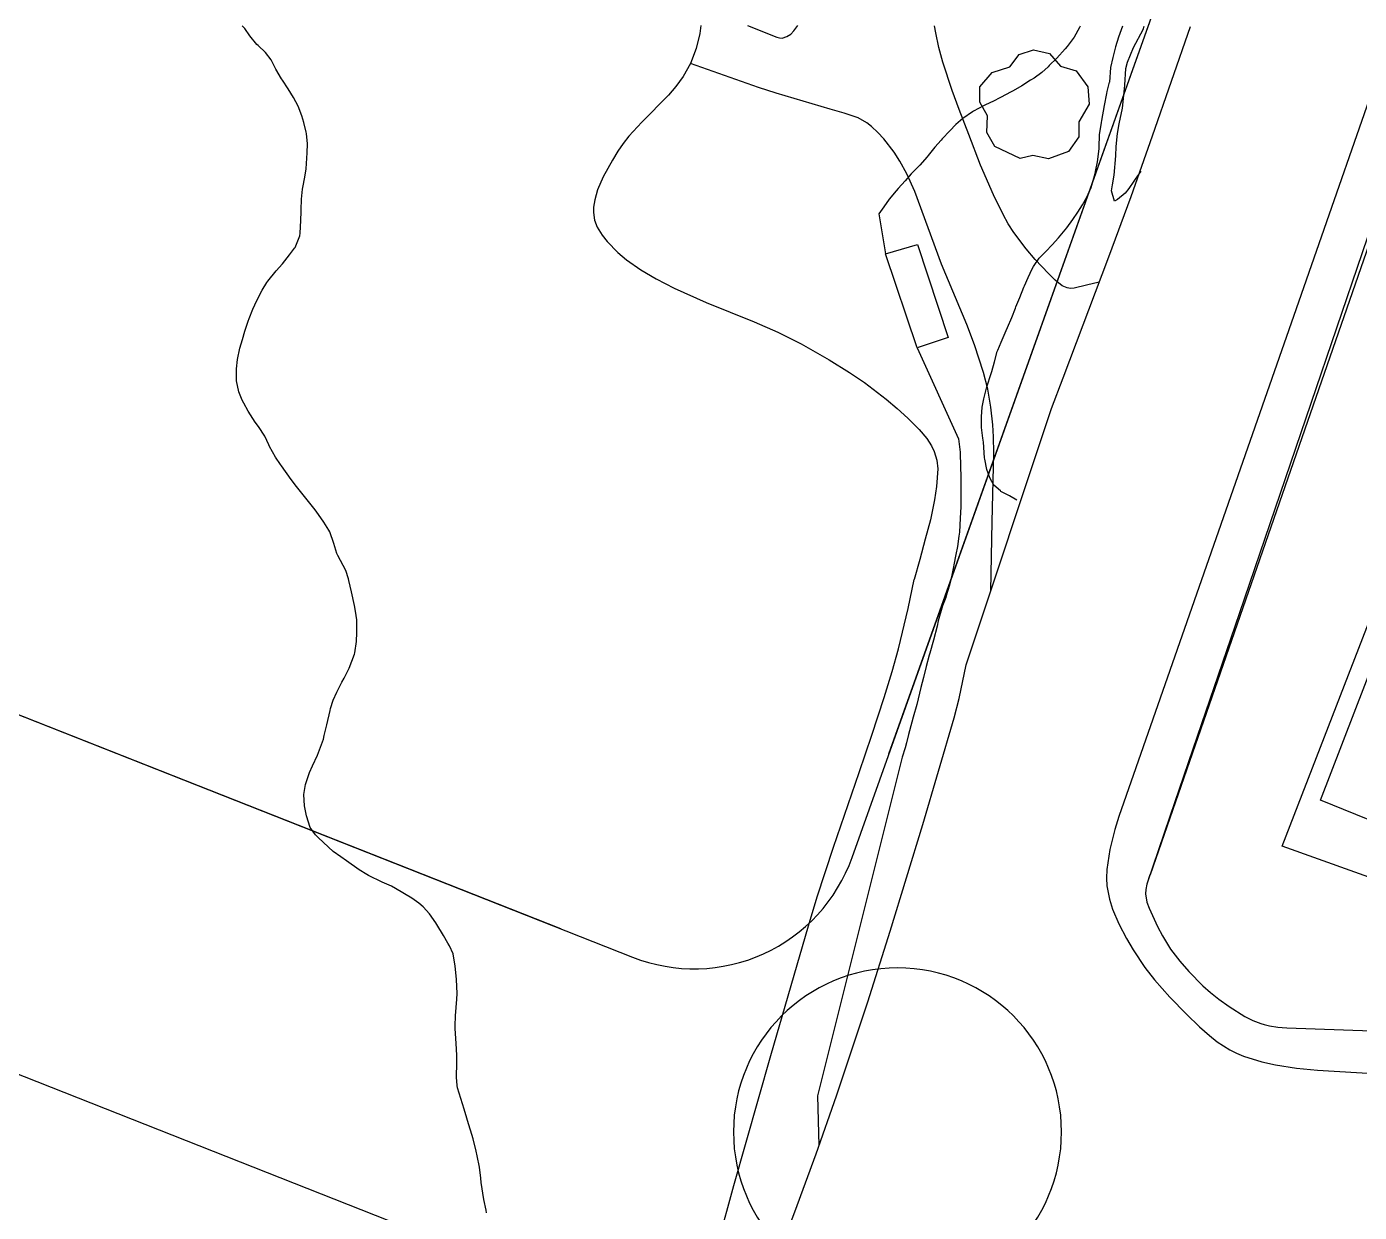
# Model space of a CAD drawing. Extents: x 483350 to 484165, y 4631134 to 4631561.
# Drawn here: x 483863.52 to 483911.22, y 4631455.07 to 4631497.51 of the extents above; entities that cross this region are included whole.
import ezdxf

# ---------------------------------------------------------------- set-up
doc = ezdxf.new("R2010")
doc.units = 0
doc.header["$MEASUREMENT"] = 0
doc.layers.add('1000_corbes', color=35, linetype='Continuous', plot=False)
doc.layers.add('_arees', color=31, linetype='Continuous', plot=False)
doc.layers.add('_POUM POLIGON', color=5, linetype='Continuous', lineweight=30)
for name, color, linetype in [('camins', 252, 'Continuous'), ('edificació', 252, 'Continuous'), ('illes', 252, 'Continuous'), ('parcel.les', 252, 'Continuous'), ('voreres', 252, 'Continuous')]:
    doc.layers.add(name, color=color, linetype=linetype)
doc.layers.add('vegetació_arbres', color=7, linetype='Continuous', true_color=0x8bb078)

msp = doc.modelspace()

# ---------------------------------------------------------------- linework, layer by layer
at = {"layer": '1000_corbes', "flags": 128}
for points in [[(483874.339, 4631479.488), (483874.154, 4631479.773), (483873.88, 4631480.171), (483873.801, 4631480.274), (483873.465, 4631480.7), (483873.23, 4631480.995), (483873.182, 4631481.055), (483872.986, 4631481.304), (483872.643, 4631481.793), (483872.608, 4631481.843), (483872.429, 4631482.099), (483872.216, 4631482.484), (483872.191, 4631482.542), (483872.047, 4631482.855), (483871.815, 4631483.198), (483871.696, 4631483.359), (483871.448, 4631483.747), (483871.298, 4631484.035), (483871.24, 4631484.149), (483871.111, 4631484.445), (483871.031, 4631484.835), (483871.031, 4631484.889), (483871.039, 4631485.269), (483871.072, 4631485.6), (483871.155, 4631486.01), (483871.247, 4631486.315), (483871.336, 4631486.611), (483871.449, 4631486.973), (483871.483, 4631487.065), (483871.619, 4631487.401), (483871.766, 4631487.717), (483871.946, 4631488.075), (483872.118, 4631488.361), (483872.151, 4631488.407), (483872.452, 4631488.771), (483872.678, 4631489.025), (483872.925, 4631489.341), (483873.11, 4631489.58), (483873.136, 4631489.614), (483873.304, 4631490.031), (483873.307, 4631490.125), (483873.333, 4631490.575), (483873.345, 4631490.896), (483873.346, 4631490.956), (483873.354, 4631491.339), (483873.396, 4631491.697), (483873.407, 4631491.751), (483873.478, 4631492.126), (483873.521, 4631492.421), (483873.555, 4631492.8), (483873.56, 4631492.991), (483873.573, 4631493.319), (483873.534, 4631493.685), (483873.522, 4631493.734), (483873.438, 4631494.081), (483873.377, 4631494.322), (483873.237, 4631494.671), (483873.075, 4631494.981), (483872.881, 4631495.291), (483872.678, 4631495.598), (483872.645, 4631495.645), (483872.443, 4631495.992), (483872.301, 4631496.279), (483872.274, 4631496.324), (483872.075, 4631496.584), (483871.807, 4631496.834), (483871.759, 4631496.876), (483871.514, 4631497.184), (483871.329, 4631497.447), (483871.242, 4631497.545)], [(483874.339, 4631479.488), (483874.154, 4631479.773), (483873.88, 4631480.171), (483873.801, 4631480.274), (483873.465, 4631480.7), (483873.23, 4631480.995), (483873.182, 4631481.055), (483872.986, 4631481.304), (483872.643, 4631481.793), (483872.608, 4631481.843), (483872.429, 4631482.099), (483872.216, 4631482.484), (483872.191, 4631482.542), (483872.047, 4631482.855), (483871.815, 4631483.198), (483871.696, 4631483.359), (483871.448, 4631483.747), (483871.298, 4631484.035), (483871.24, 4631484.149), (483871.111, 4631484.445), (483871.031, 4631484.835), (483871.031, 4631484.889), (483871.039, 4631485.269), (483871.072, 4631485.6), (483871.155, 4631486.01), (483871.247, 4631486.315), (483871.336, 4631486.611), (483871.449, 4631486.973), (483871.483, 4631487.065), (483871.619, 4631487.401), (483871.766, 4631487.717), (483871.946, 4631488.075), (483872.118, 4631488.361), (483872.151, 4631488.407), (483872.452, 4631488.771), (483872.678, 4631489.025), (483872.925, 4631489.341), (483873.11, 4631489.58), (483873.136, 4631489.614), (483873.304, 4631490.031), (483873.307, 4631490.125), (483873.333, 4631490.575), (483873.345, 4631490.896), (483873.346, 4631490.956), (483873.354, 4631491.339), (483873.396, 4631491.697), (483873.407, 4631491.751), (483873.478, 4631492.126), (483873.521, 4631492.421), (483873.555, 4631492.8), (483873.56, 4631492.991), (483873.573, 4631493.319), (483873.534, 4631493.685), (483873.522, 4631493.734), (483873.438, 4631494.081), (483873.377, 4631494.322), (483873.237, 4631494.671), (483873.075, 4631494.981), (483872.881, 4631495.291), (483872.678, 4631495.598), (483872.645, 4631495.645), (483872.443, 4631495.992), (483872.301, 4631496.279), (483872.274, 4631496.324), (483872.075, 4631496.584), (483871.807, 4631496.834), (483871.759, 4631496.876), (483871.514, 4631497.184), (483871.329, 4631497.447), (483871.242, 4631497.545)], [(483901.227, 4631497.53), (483901.204, 4631497.48), (483901.012, 4631497.136), (483900.765, 4631496.802), (483900.689, 4631496.714), (483900.389, 4631496.384), (483900.118, 4631496.119), (483900.08, 4631496.08), (483899.855, 4631495.869), (483899.578, 4631495.669), (483899.454, 4631495.592), (483899.147, 4631495.4), (483898.83, 4631495.22), (483898.742, 4631495.168), (483898.404, 4631494.984), (483898.085, 4631494.827), (483898.043, 4631494.807), (483897.768, 4631494.677), (483897.416, 4631494.491), (483897.376, 4631494.467), (483897.028, 4631494.227), (483896.78, 4631494.014), (483896.561, 4631493.789), (483896.294, 4631493.493), (483896.257, 4631493.451), (483896.032, 4631493.199), (483895.786, 4631492.896), (483895.749, 4631492.851), (483895.487, 4631492.554), (483895.221, 4631492.282), (483895.185, 4631492.242), (483894.961, 4631492), (483894.711, 4631491.716), (483894.644, 4631491.642), (483894.391, 4631491.34), (483894.208, 4631491.068), (483894.027, 4631490.814), (483894.268, 4631489.382)], [(483901.227, 4631497.53), (483901.204, 4631497.48), (483901.012, 4631497.136), (483900.765, 4631496.802), (483900.689, 4631496.714), (483900.389, 4631496.384), (483900.118, 4631496.119), (483900.08, 4631496.08), (483899.855, 4631495.869), (483899.578, 4631495.669), (483899.454, 4631495.592), (483899.147, 4631495.4), (483898.83, 4631495.22), (483898.742, 4631495.168), (483898.404, 4631494.984), (483898.085, 4631494.827), (483898.043, 4631494.807), (483897.768, 4631494.677), (483897.416, 4631494.491), (483897.376, 4631494.467), (483897.028, 4631494.227), (483896.78, 4631494.014), (483896.561, 4631493.789), (483896.294, 4631493.493), (483896.257, 4631493.451), (483896.032, 4631493.199), (483895.786, 4631492.896), (483895.749, 4631492.851), (483895.487, 4631492.554), (483895.221, 4631492.282), (483895.185, 4631492.242), (483894.961, 4631492), (483894.711, 4631491.716), (483894.644, 4631491.642), (483894.391, 4631491.34), (483894.208, 4631491.068), (483894.027, 4631490.814), (483894.268, 4631489.382)], [(483902.739, 4631497.526), (483902.603, 4631497.137), (483902.497, 4631496.791), (483902.403, 4631496.412), (483902.318, 4631496.048), (483902.277, 4631495.522)], [(483902.739, 4631497.526), (483902.603, 4631497.137), (483902.497, 4631496.791), (483902.403, 4631496.412), (483902.318, 4631496.048), (483902.277, 4631495.522)], [(483903.406, 4631492.337), (483903.195, 4631492.049), (483903.153, 4631491.984), (483902.968, 4631491.72), (483902.844, 4631491.552), (483902.561, 4631491.327), (483902.462, 4631491.265), (483902.355, 4631491.636), (483902.389, 4631491.854), (483902.45, 4631492.197), (483902.507, 4631492.894), (483902.515, 4631493.225), (483902.568, 4631493.69), (483902.626, 4631494.035), (483902.741, 4631494.599), (483902.79, 4631495.061), (483902.834, 4631495.42), (483902.868, 4631496.019), (483902.918, 4631496.243), (483903.14, 4631496.77), (483903.483, 4631497.408), (483903.526, 4631497.525)], [(483903.406, 4631492.337), (483903.195, 4631492.049), (483903.153, 4631491.984), (483902.968, 4631491.72), (483902.844, 4631491.552), (483902.561, 4631491.327), (483902.462, 4631491.265), (483902.355, 4631491.636), (483902.389, 4631491.854), (483902.45, 4631492.197), (483902.507, 4631492.894), (483902.515, 4631493.225), (483902.568, 4631493.69), (483902.626, 4631494.035), (483902.741, 4631494.599), (483902.79, 4631495.061), (483902.834, 4631495.42), (483902.868, 4631496.019), (483902.918, 4631496.243), (483903.14, 4631496.77), (483903.483, 4631497.408), (483903.526, 4631497.525)], [(483898.965, 4631480.567), (483898.697, 4631480.714), (483898.395, 4631480.878), (483898.375, 4631480.894), (483898.137, 4631481.103), (483897.999, 4631481.364), (483897.892, 4631481.665), (483897.813, 4631482.037), (483897.809, 4631482.077), (483897.766, 4631482.642), (483897.745, 4631482.78), (483897.693, 4631483.165), (483897.693, 4631483.505), (483897.693, 4631483.553), (483897.726, 4631483.892), (483897.787, 4631484.193), (483897.797, 4631484.243), (483897.895, 4631484.618), (483898.048, 4631485.101), (483898.069, 4631485.166), (483898.16, 4631485.512), (483898.263, 4631485.882), (483898.282, 4631485.932), (483898.401, 4631486.223), (483898.579, 4631486.639), (483898.629, 4631486.748), (483898.778, 4631487.105), (483898.914, 4631487.441), (483898.933, 4631487.489), (483899.07, 4631487.82), (483899.215, 4631488.187), (483899.237, 4631488.242), (483899.365, 4631488.537), (483899.508, 4631488.849), (483899.554, 4631488.932), (483899.768, 4631489.229), (483899.997, 4631489.469), (483900.23, 4631489.703), (483900.456, 4631489.955), (483900.758, 4631490.317), (483900.968, 4631490.61), (483901.148, 4631490.876), (483901.308, 4631491.134), (483901.463, 4631491.414), (483901.618, 4631491.756), (483901.767, 4631492.259), (483901.783, 4631492.328), (483901.854, 4631492.673), (483901.906, 4631493.138), (483901.906, 4631493.2), (483901.917, 4631493.637), (483901.994, 4631494.078), (483902.009, 4631494.151), (483902.098, 4631494.693), (483902.182, 4631495.126), (483902.195, 4631495.189), (483902.277, 4631495.522)], [(483898.965, 4631480.567), (483898.697, 4631480.714), (483898.395, 4631480.878), (483898.375, 4631480.894), (483898.137, 4631481.103), (483897.999, 4631481.364), (483897.892, 4631481.665), (483897.813, 4631482.037), (483897.809, 4631482.077), (483897.766, 4631482.642), (483897.745, 4631482.78), (483897.693, 4631483.165), (483897.693, 4631483.505), (483897.693, 4631483.553), (483897.726, 4631483.892), (483897.787, 4631484.193), (483897.797, 4631484.243), (483897.895, 4631484.618), (483898.048, 4631485.101), (483898.069, 4631485.166), (483898.16, 4631485.512), (483898.263, 4631485.882), (483898.282, 4631485.932), (483898.401, 4631486.223), (483898.579, 4631486.639), (483898.629, 4631486.748), (483898.778, 4631487.105), (483898.914, 4631487.441), (483898.933, 4631487.489), (483899.07, 4631487.82), (483899.215, 4631488.187), (483899.237, 4631488.242), (483899.365, 4631488.537), (483899.508, 4631488.849), (483899.554, 4631488.932), (483899.768, 4631489.229), (483899.997, 4631489.469), (483900.23, 4631489.703), (483900.456, 4631489.955), (483900.758, 4631490.317), (483900.968, 4631490.61), (483901.148, 4631490.876), (483901.308, 4631491.134), (483901.463, 4631491.414), (483901.618, 4631491.756), (483901.767, 4631492.259), (483901.783, 4631492.328), (483901.854, 4631492.673), (483901.906, 4631493.138), (483901.906, 4631493.2), (483901.917, 4631493.637), (483901.994, 4631494.078), (483902.009, 4631494.151), (483902.098, 4631494.693), (483902.182, 4631495.126), (483902.195, 4631495.189), (483902.277, 4631495.522)], [(483895.392, 4631486.013), (483896.879, 4631482.754), (483896.929, 4631482.286), (483896.932, 4631482.227), (483896.957, 4631481.37), (483896.962, 4631480.326), (483896.932, 4631479.92), (483896.906, 4631479.421), (483896.89, 4631479.275), (483896.839, 4631478.911), (483896.781, 4631478.616), (483896.709, 4631478.253), (483896.693, 4631478.178), (483896.633, 4631477.875), (483896.549, 4631477.522), (483896.436, 4631477.139), (483896.417, 4631477.079), (483896.307, 4631476.777), (483896.151, 4631476.242), (483896.112, 4631476.05), (483895.983, 4631475.556), (483895.847, 4631475.092), (483895.823, 4631475.011), (483895.716, 4631474.612), (483895.618, 4631474.222), (483895.532, 4631473.863), (483895.48, 4631473.654), (483895.379, 4631473.245), (483895.255, 4631472.797), (483895.206, 4631472.62), (483895.09, 4631472.178), (483895.013, 4631471.876), (483894.963, 4631471.701), (483894.857, 4631471.368), (483891.83, 4631459.24), (483891.882, 4631457.461)], [(483895.392, 4631486.013), (483896.879, 4631482.754), (483896.929, 4631482.286), (483896.932, 4631482.227), (483896.957, 4631481.37), (483896.962, 4631480.326), (483896.932, 4631479.92), (483896.906, 4631479.421), (483896.89, 4631479.275), (483896.839, 4631478.911), (483896.781, 4631478.616), (483896.709, 4631478.253), (483896.693, 4631478.178), (483896.633, 4631477.875), (483896.549, 4631477.522), (483896.436, 4631477.139), (483896.417, 4631477.079), (483896.307, 4631476.777), (483896.151, 4631476.242), (483896.112, 4631476.05), (483895.983, 4631475.556), (483895.847, 4631475.092), (483895.823, 4631475.011), (483895.716, 4631474.612), (483895.618, 4631474.222), (483895.532, 4631473.863), (483895.48, 4631473.654), (483895.379, 4631473.245), (483895.255, 4631472.797), (483895.206, 4631472.62), (483895.09, 4631472.178), (483895.013, 4631471.876), (483894.963, 4631471.701), (483894.857, 4631471.368), (483891.83, 4631459.24), (483891.882, 4631457.461)], [(483879.984, 4631455.061), (483879.966, 4631455.149), (483879.887, 4631455.527), (483879.785, 4631456.141), (483879.778, 4631456.293), (483879.726, 4631456.69), (483879.648, 4631457.097), (483879.606, 4631457.263), (483879.5, 4631457.703), (483879.301, 4631458.364), (483879.277, 4631458.445), (483879.178, 4631458.766), (483878.946, 4631459.531), (483878.929, 4631459.614), (483878.911, 4631459.916), (483878.922, 4631460.428), (483878.919, 4631460.699), (483878.897, 4631461.115), (483878.861, 4631461.656), (483878.86, 4631461.743), (483878.867, 4631462.106), (483878.922, 4631462.699), (483878.935, 4631462.911), (483878.913, 4631463.407), (483878.856, 4631463.897), (483878.849, 4631463.96), (483878.785, 4631464.322), (483878.656, 4631464.607), (483878.597, 4631464.711), (483878.44, 4631464.982), (483878.208, 4631465.379), (483878.171, 4631465.434), (483877.946, 4631465.755), (483877.719, 4631466.008), (483877.559, 4631466.141), (483877.309, 4631466.315), (483876.73, 4631466.667), (483876.586, 4631466.746), (483876.248, 4631466.897), (483875.76, 4631467.129), (483875.693, 4631467.168), (483875.429, 4631467.338), (483874.976, 4631467.66), (483874.773, 4631467.796), (483874.492, 4631467.993), (483873.963, 4631468.478), (483873.859, 4631468.59), (483873.671, 4631468.85), (483873.535, 4631469.264), (483873.464, 4631469.624), (483873.447, 4631470.032), (483873.502, 4631470.384), (483873.646, 4631470.816), (483873.75, 4631471.059), (483873.927, 4631471.441), (483874.142, 4631472.012), (483874.173, 4631472.14), (483874.262, 4631472.525), (483874.383, 4631473.03), (483874.403, 4631473.106), (483874.498, 4631473.403), (483874.621, 4631473.695), (483874.805, 4631474.055), (483874.887, 4631474.196), (483875.069, 4631474.557), (483875.253, 4631475.051), (483875.268, 4631475.101), (483875.328, 4631475.5), (483875.34, 4631475.823), (483875.344, 4631475.957), (483875.336, 4631476.276), (483875.288, 4631476.594), (483875.252, 4631476.796), (483875.146, 4631477.279), (483875.055, 4631477.686), (483875.042, 4631477.752), (483874.942, 4631478.041), (483874.658, 4631478.584), (483874.626, 4631478.656), (483874.515, 4631479.017), (483874.372, 4631479.429), (483874.339, 4631479.488)], [(483879.984, 4631455.061), (483879.966, 4631455.149), (483879.887, 4631455.527), (483879.785, 4631456.141), (483879.778, 4631456.293), (483879.726, 4631456.69), (483879.648, 4631457.097), (483879.606, 4631457.263), (483879.5, 4631457.703), (483879.301, 4631458.364), (483879.277, 4631458.445), (483879.178, 4631458.766), (483878.946, 4631459.531), (483878.929, 4631459.614), (483878.911, 4631459.916), (483878.922, 4631460.428), (483878.919, 4631460.699), (483878.897, 4631461.115), (483878.861, 4631461.656), (483878.86, 4631461.743), (483878.867, 4631462.106), (483878.922, 4631462.699), (483878.935, 4631462.911), (483878.913, 4631463.407), (483878.856, 4631463.897), (483878.849, 4631463.96), (483878.785, 4631464.322), (483878.656, 4631464.607), (483878.597, 4631464.711), (483878.44, 4631464.982), (483878.208, 4631465.379), (483878.171, 4631465.434), (483877.946, 4631465.755), (483877.719, 4631466.008), (483877.559, 4631466.141), (483877.309, 4631466.315), (483876.73, 4631466.667), (483876.586, 4631466.746), (483876.248, 4631466.897), (483875.76, 4631467.129), (483875.693, 4631467.168), (483875.429, 4631467.338), (483874.976, 4631467.66), (483874.773, 4631467.796), (483874.492, 4631467.993), (483873.963, 4631468.478), (483873.859, 4631468.59), (483873.671, 4631468.85), (483873.535, 4631469.264), (483873.464, 4631469.624), (483873.447, 4631470.032), (483873.502, 4631470.384), (483873.646, 4631470.816), (483873.75, 4631471.059), (483873.927, 4631471.441), (483874.142, 4631472.012), (483874.173, 4631472.14), (483874.262, 4631472.525), (483874.383, 4631473.03), (483874.403, 4631473.106), (483874.498, 4631473.403), (483874.621, 4631473.695), (483874.805, 4631474.055), (483874.887, 4631474.196), (483875.069, 4631474.557), (483875.253, 4631475.051), (483875.268, 4631475.101), (483875.328, 4631475.5), (483875.34, 4631475.823), (483875.344, 4631475.957), (483875.336, 4631476.276), (483875.288, 4631476.594), (483875.252, 4631476.796), (483875.146, 4631477.279), (483875.055, 4631477.686), (483875.042, 4631477.752), (483874.942, 4631478.041), (483874.658, 4631478.584), (483874.626, 4631478.656), (483874.515, 4631479.017), (483874.372, 4631479.429), (483874.339, 4631479.488)]]:
    msp.add_lwpolyline(points, dxfattribs=at)
at = {"layer": '_arees'}
msp.add_lwpolyline([(483894.692, 4631463.821, 1), (483894.692, 4631452.079, 1)], format="xyb", close=True, dxfattribs=at)
at = {"layer": '_POUM POLIGON'}
for p, q in [((483931.499, 4631547.18), (483903.731, 4631467.148)), ((483882.64, 4631465.221), (483828.312, 4631486.672)), ((483882.808, 4631452.279), (483823.914, 4631475.532))]:
    msp.add_line(p, q, dxfattribs=at)
at = {"layer": '_POUM POLIGON', "linetype": 'Continuous'}
for p, q in [((483893.065, 4631467.774), (483907.965, 4631509.606)), ((483894.386, 4631471.481), (483907.965, 4631509.606)), ((483828.312, 4631486.672), (483885.21, 4631464.207))]:
    msp.add_line(p, q, dxfattribs=at)
at = {"layer": '_POUM POLIGON', "flags": 128}
msp.add_lwpolyline([(483903.729, 4631467.149), (483903.616, 4631466.818), (483903.575, 4631466.632), (483903.57, 4631466.468), (483903.62, 4631466.177), (483903.694, 4631465.957), (483904.001, 4631465.306), (483904.176, 4631464.968), (483904.46, 4631464.499), (483904.793, 4631464.058), (483905.114, 4631463.691), (483905.621, 4631463.183), (483905.896, 4631462.943), (483906.192, 4631462.709), (483906.563, 4631462.439), (483907.126, 4631462.084), (483907.41, 4631461.942), (483907.696, 4631461.833), (483907.81, 4631461.799), (483908.007, 4631461.751), (483908.307, 4631461.702), (483908.464, 4631461.687), (483908.63, 4631461.678), (483911.67, 4631461.568)], dxfattribs=at)
at = {"layer": '_POUM POLIGON', "linetype": 'Continuous'}
msp.add_arc((483887.413, 4631469.788), 6, 248.4545, 340.3948, dxfattribs=at)
at = {"layer": 'camins', "flags": 128}
for points in [[(483887.658, 4631497.56), (483887.617, 4631497.273), (483887.485, 4631496.733), (483887.278, 4631496.198), (483887.02, 4631495.734), (483886.755, 4631495.366), (483886.501, 4631495.066), (483885.54, 4631494.095), (483885.08, 4631493.598), (483884.87, 4631493.334), (483884.679, 4631493.053), (483884.488, 4631492.74), (483884.16, 4631492.139), (483883.959, 4631491.667), (483883.856, 4631491.313), (483883.814, 4631491.053), (483883.808, 4631490.864), (483883.843, 4631490.592), (483883.94, 4631490.338), (483884.116, 4631490.054), (483884.3, 4631489.818), (483884.676, 4631489.434), (483884.994, 4631489.168), (483885.51, 4631488.806), (483886.051, 4631488.486), (483886.696, 4631488.153), (483887.84, 4631487.645), (483889.563, 4631486.949), (483890.413, 4631486.577), (483891.247, 4631486.157), (483892.249, 4631485.586), (483892.975, 4631485.134), (483893.507, 4631484.772), (483894.292, 4631484.177), (483894.68, 4631483.851), (483895.065, 4631483.502), (483895.468, 4631483.095), (483895.736, 4631482.768), (483895.903, 4631482.511), (483896.004, 4631482.311), (483896.105, 4631482.002), (483896.136, 4631481.682), (483896.088, 4631481.053), (483896.016, 4631480.576), (483895.867, 4631479.864), (483895.685, 4631479.163), (483895.486, 4631478.444), (483895.288, 4631477.724)], [(483887.658, 4631497.56), (483887.617, 4631497.273), (483887.485, 4631496.733), (483887.278, 4631496.198), (483887.02, 4631495.734), (483886.755, 4631495.366), (483886.501, 4631495.066), (483885.54, 4631494.095), (483885.08, 4631493.598), (483884.87, 4631493.334), (483884.679, 4631493.053), (483884.488, 4631492.74), (483884.16, 4631492.139), (483883.959, 4631491.667), (483883.856, 4631491.313), (483883.814, 4631491.053), (483883.808, 4631490.864), (483883.843, 4631490.592), (483883.94, 4631490.338), (483884.116, 4631490.054), (483884.3, 4631489.818), (483884.676, 4631489.434), (483884.994, 4631489.168), (483885.51, 4631488.806), (483886.051, 4631488.486), (483886.696, 4631488.153), (483887.84, 4631487.645), (483889.563, 4631486.949), (483890.413, 4631486.577), (483891.247, 4631486.157), (483892.249, 4631485.586), (483892.975, 4631485.134), (483893.507, 4631484.772), (483894.292, 4631484.177), (483894.68, 4631483.851), (483895.065, 4631483.502), (483895.468, 4631483.095), (483895.736, 4631482.768), (483895.903, 4631482.511), (483896.004, 4631482.311), (483896.105, 4631482.002), (483896.136, 4631481.682), (483896.088, 4631481.053), (483896.016, 4631480.576), (483895.867, 4631479.864), (483895.685, 4631479.163), (483895.486, 4631478.444), (483895.288, 4631477.724)], [(483889.323, 4631497.556), (483890.37, 4631497.137), (483890.473, 4631497.109), (483890.566, 4631497.106), (483890.732, 4631497.155), (483890.868, 4631497.248), (483890.98, 4631497.36), (483891.12, 4631497.552)], [(483889.323, 4631497.556), (483890.37, 4631497.137), (483890.473, 4631497.109), (483890.566, 4631497.106), (483890.732, 4631497.155), (483890.868, 4631497.248), (483890.98, 4631497.36), (483891.12, 4631497.552)], [(483901.914, 4631488.372), (483901.462, 4631488.264), (483901.01, 4631488.157), (483900.879, 4631488.144), (483900.769, 4631488.161), (483900.587, 4631488.241), (483900.335, 4631488.444), (483900.097, 4631488.683), (483899.622, 4631489.178), (483899.293, 4631489.555), (483898.85, 4631490.147), (483898.652, 4631490.46), (483898.473, 4631490.79), (483898.132, 4631491.494), (483897.662, 4631492.56), (483897.239, 4631493.655), (483896.904, 4631494.552), (483896.654, 4631495.224), (483896.313, 4631496.244), (483896.172, 4631496.762), (483896.058, 4631497.287), (483896.011, 4631497.541)], [(483901.914, 4631488.372), (483901.462, 4631488.264), (483901.01, 4631488.157), (483900.879, 4631488.144), (483900.769, 4631488.161), (483900.587, 4631488.241), (483900.335, 4631488.444), (483900.097, 4631488.683), (483899.622, 4631489.178), (483899.293, 4631489.555), (483898.85, 4631490.147), (483898.652, 4631490.46), (483898.473, 4631490.79), (483898.132, 4631491.494), (483897.662, 4631492.56), (483897.239, 4631493.655), (483896.904, 4631494.552), (483896.654, 4631495.224), (483896.313, 4631496.244), (483896.172, 4631496.762), (483896.058, 4631497.287), (483896.011, 4631497.541)], [(483898.035, 4631477.324), (483898.085, 4631479.79), (483898.135, 4631482.255), (483898.132, 4631482.828), (483898.109, 4631483.257), (483898.038, 4631483.899), (483897.92, 4631484.54), (483897.771, 4631485.128), (483897.452, 4631486.123), (483897.175, 4631486.851), (483896.269, 4631489.012), (483895.312, 4631491.614), (483895.028, 4631492.241), (483894.779, 4631492.695), (483894.567, 4631493.024), (483894.2, 4631493.497), (483893.992, 4631493.722), (483893.766, 4631493.94), (483893.599, 4631494.072), (483893.287, 4631494.247), (483892.788, 4631494.42), (483892.278, 4631494.564), (483890.991, 4631494.939), (483890.348, 4631495.13), (483889.712, 4631495.339), (483888.495, 4631495.768), (483887.278, 4631496.198)], [(483898.035, 4631477.324), (483898.085, 4631479.79), (483898.135, 4631482.255), (483898.132, 4631482.828), (483898.109, 4631483.257), (483898.038, 4631483.899), (483897.92, 4631484.54), (483897.771, 4631485.128), (483897.452, 4631486.123), (483897.175, 4631486.851), (483896.269, 4631489.012), (483895.312, 4631491.614), (483895.028, 4631492.241), (483894.779, 4631492.695), (483894.567, 4631493.024), (483894.2, 4631493.497), (483893.992, 4631493.722), (483893.766, 4631493.94), (483893.599, 4631494.072), (483893.287, 4631494.247), (483892.788, 4631494.42), (483892.278, 4631494.564), (483890.991, 4631494.939), (483890.348, 4631495.13), (483889.712, 4631495.339), (483888.495, 4631495.768), (483887.278, 4631496.198)], [(483887.718, 4631451.935), (483888.828, 4631456.032), (483890.153, 4631460.686), (483891.509, 4631465.332), (483891.822, 4631466.361), (483892.404, 4631468.146), (483893.318, 4631470.814), (483893.774, 4631472.153), (483894.217, 4631473.503), (483894.498, 4631474.43), (483894.723, 4631475.247), (483895.071, 4631476.686), (483895.289, 4631477.728)], [(483887.718, 4631451.935), (483888.828, 4631456.032), (483890.153, 4631460.686), (483891.509, 4631465.332), (483891.822, 4631466.361), (483892.404, 4631468.146), (483893.318, 4631470.814), (483893.774, 4631472.153), (483894.217, 4631473.503), (483894.498, 4631474.43), (483894.723, 4631475.247), (483895.071, 4631476.686), (483895.289, 4631477.728)]]:
    msp.add_lwpolyline(points, dxfattribs=at)
at = {"layer": 'edificació', "flags": 128}
for points in [[(483914.796, 4631465.914), (483908.459, 4631468.185), (483913.43, 4631481.024)], [(483914.796, 4631465.914), (483908.459, 4631468.185), (483913.43, 4631481.024)], [(483913.831, 4631480.193), (483918.647, 4631478.258), (483914.509, 4631467.934), (483909.833, 4631469.832), (483913.831, 4631480.193)], [(483913.831, 4631480.193), (483918.647, 4631478.258), (483914.509, 4631467.934), (483909.833, 4631469.832), (483913.831, 4631480.193)]]:
    msp.add_lwpolyline(points, dxfattribs=at)
at = {"layer": 'illes', "flags": 128}
msp.add_lwpolyline([(483914.08, 4631497.501), (483909.483, 4631484.023), (483908.016, 4631479.722), (483906.916, 4631476.496), (483905.266, 4631471.657), (483904.441, 4631469.237), (483903.616, 4631466.818), (483903.575, 4631466.632), (483903.57, 4631466.468), (483903.62, 4631466.177), (483903.694, 4631465.957), (483904.001, 4631465.306), (483904.176, 4631464.968), (483904.46, 4631464.499), (483904.793, 4631464.058), (483905.114, 4631463.691), (483905.621, 4631463.183), (483905.896, 4631462.943), (483906.192, 4631462.709), (483906.563, 4631462.439), (483907.126, 4631462.084), (483907.41, 4631461.942), (483907.696, 4631461.833), (483907.81, 4631461.799), (483908.007, 4631461.751), (483908.307, 4631461.702), (483908.464, 4631461.687), (483908.63, 4631461.678), (483911.67, 4631461.568)], dxfattribs=at)
msp.add_lwpolyline([(483914.08, 4631497.501), (483909.483, 4631484.023), (483908.016, 4631479.722), (483906.916, 4631476.496), (483905.266, 4631471.657), (483904.441, 4631469.237), (483903.616, 4631466.818), (483903.575, 4631466.632), (483903.57, 4631466.468), (483903.62, 4631466.177), (483903.694, 4631465.957), (483904.001, 4631465.306), (483904.176, 4631464.968), (483904.46, 4631464.499), (483904.793, 4631464.058), (483905.114, 4631463.691), (483905.621, 4631463.183), (483905.896, 4631462.943), (483906.192, 4631462.709), (483906.563, 4631462.439), (483907.126, 4631462.084), (483907.41, 4631461.942), (483907.696, 4631461.833), (483907.81, 4631461.799), (483908.007, 4631461.751), (483908.307, 4631461.702), (483908.464, 4631461.687), (483908.63, 4631461.678), (483911.67, 4631461.568)], dxfattribs=at)
at = {"layer": 'parcel.les', "flags": 128}
for points in [[(483914.08, 4631497.501), (483909.483, 4631484.023), (483908.016, 4631479.722), (483906.916, 4631476.496), (483905.266, 4631471.657), (483904.441, 4631469.237), (483903.616, 4631466.818), (483903.575, 4631466.632), (483903.57, 4631466.468), (483903.62, 4631466.177), (483903.694, 4631465.957), (483904.001, 4631465.306), (483904.176, 4631464.968), (483904.46, 4631464.499), (483904.793, 4631464.058), (483905.114, 4631463.691), (483905.621, 4631463.183), (483905.896, 4631462.943), (483906.192, 4631462.709), (483906.563, 4631462.439), (483907.126, 4631462.084), (483907.41, 4631461.942), (483907.696, 4631461.833), (483907.81, 4631461.799), (483908.007, 4631461.751), (483908.307, 4631461.702), (483908.464, 4631461.687), (483908.63, 4631461.678), (483911.67, 4631461.568)], [(483914.08, 4631497.501), (483909.483, 4631484.023), (483908.016, 4631479.722), (483906.916, 4631476.496), (483905.266, 4631471.657), (483904.441, 4631469.237), (483903.616, 4631466.818), (483903.575, 4631466.632), (483903.57, 4631466.468), (483903.62, 4631466.177), (483903.694, 4631465.957), (483904.001, 4631465.306), (483904.176, 4631464.968), (483904.46, 4631464.499), (483904.793, 4631464.058), (483905.114, 4631463.691), (483905.621, 4631463.183), (483905.896, 4631462.943), (483906.192, 4631462.709), (483906.563, 4631462.439), (483907.126, 4631462.084), (483907.41, 4631461.942), (483907.696, 4631461.833), (483907.81, 4631461.799), (483908.007, 4631461.751), (483908.307, 4631461.702), (483908.464, 4631461.687), (483908.63, 4631461.678), (483911.67, 4631461.568)], [(483894.268, 4631489.382), (483895.402, 4631489.721), (483896.508, 4631486.383), (483895.392, 4631486.013), (483894.268, 4631489.382)], [(483894.268, 4631489.382), (483895.402, 4631489.721), (483896.508, 4631486.383), (483895.392, 4631486.013), (483894.268, 4631489.382)]]:
    msp.add_lwpolyline(points, dxfattribs=at)
at = {"layer": 'vegetació_arbres', "flags": 128}
msp.add_lwpolyline([(483899.08, 4631492.795), (483898.172, 4631493.219), (483897.89, 4631493.727), (483897.912, 4631494.325), (483897.636, 4631494.805), (483897.644, 4631495.353), (483898.076, 4631495.875), (483898.716, 4631496.073), (483899.044, 4631496.513), (483899.56, 4631496.679), (483900.128, 4631496.549), (483900.52, 4631496.095), (483901.082, 4631495.929), (483901.508, 4631495.361), (483901.556, 4631494.735), (483901.18, 4631494.105), (483901.18, 4631493.569), (483900.816, 4631493.049), (483900.092, 4631492.781), (483899.538, 4631492.905), (483899.08, 4631492.795)], dxfattribs=at)
msp.add_lwpolyline([(483899.08, 4631492.795), (483898.172, 4631493.219), (483897.89, 4631493.727), (483897.912, 4631494.325), (483897.636, 4631494.805), (483897.644, 4631495.353), (483898.076, 4631495.875), (483898.716, 4631496.073), (483899.044, 4631496.513), (483899.56, 4631496.679), (483900.128, 4631496.549), (483900.52, 4631496.095), (483901.082, 4631495.929), (483901.508, 4631495.361), (483901.556, 4631494.735), (483901.18, 4631494.105), (483901.18, 4631493.569), (483900.816, 4631493.049), (483900.092, 4631492.781), (483899.538, 4631492.905), (483899.08, 4631492.795)], dxfattribs=at)
at = {"layer": 'voreres', "flags": 128}
for points in [[(483889.466, 4631450.974), (483891.017, 4631455.096), (483891.777, 4631457.163), (483892.51, 4631459.242), (483893.629, 4631462.608), (483894.433, 4631465.143), (483895.596, 4631468.956), (483896.722, 4631472.779), (483896.901, 4631473.46), (483897.153, 4631474.667), (483900.203, 4631483.85), (483900.626, 4631484.949), (483902.251, 4631489.269), (483903.051, 4631491.433), (483903.823, 4631493.606), (483905.173, 4631497.521)], [(483889.466, 4631450.974), (483891.017, 4631455.096), (483891.777, 4631457.163), (483892.51, 4631459.242), (483893.629, 4631462.608), (483894.433, 4631465.143), (483895.596, 4631468.956), (483896.722, 4631472.779), (483896.901, 4631473.46), (483897.153, 4631474.667), (483900.203, 4631483.85), (483900.626, 4631484.949), (483902.251, 4631489.269), (483903.051, 4631491.433), (483903.823, 4631493.606), (483905.173, 4631497.521)], [(483912.481, 4631497.505), (483908.958, 4631487.416), (483902.613, 4631469.24), (483902.465, 4631468.774), (483902.292, 4631468.059), (483902.183, 4631467.342), (483902.17, 4631467.03), (483902.188, 4631466.758), (483902.28, 4631466.283), (483902.392, 4631465.928), (483902.617, 4631465.398), (483902.891, 4631464.871), (483903.123, 4631464.475), (483903.55, 4631463.84), (483903.891, 4631463.401), (483904.439, 4631462.778), (483905.039, 4631462.168), (483905.506, 4631461.716), (483905.862, 4631461.397), (483906.139, 4631461.177), (483906.583, 4631460.889), (483906.822, 4631460.768), (483907.074, 4631460.665), (483907.729, 4631460.463), (483908.224, 4631460.35), (483908.969, 4631460.232), (483909.72, 4631460.164), (483912.518, 4631459.993)], [(483912.481, 4631497.505), (483908.958, 4631487.416), (483902.613, 4631469.24), (483902.465, 4631468.774), (483902.292, 4631468.059), (483902.183, 4631467.342), (483902.17, 4631467.03), (483902.188, 4631466.758), (483902.28, 4631466.283), (483902.392, 4631465.928), (483902.617, 4631465.398), (483902.891, 4631464.871), (483903.123, 4631464.475), (483903.55, 4631463.84), (483903.891, 4631463.401), (483904.439, 4631462.778), (483905.039, 4631462.168), (483905.506, 4631461.716), (483905.862, 4631461.397), (483906.139, 4631461.177), (483906.583, 4631460.889), (483906.822, 4631460.768), (483907.074, 4631460.665), (483907.729, 4631460.463), (483908.224, 4631460.35), (483908.969, 4631460.232), (483909.72, 4631460.164), (483912.518, 4631459.993)]]:
    msp.add_lwpolyline(points, dxfattribs=at)

doc.saveas('drawing.dxf')
